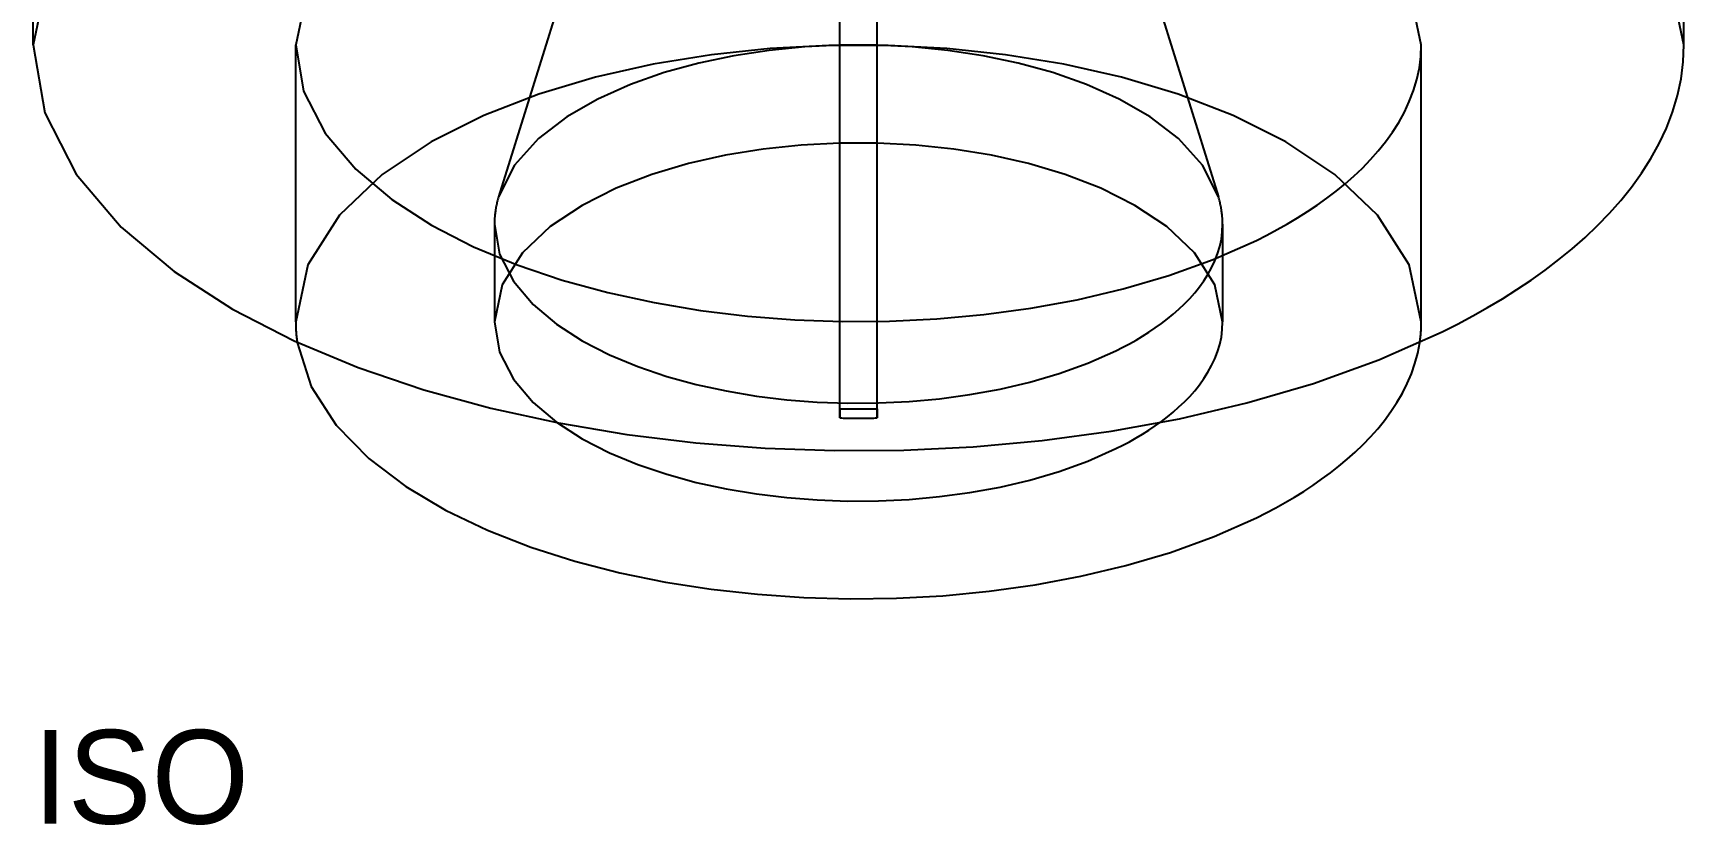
# Model space of a CAD drawing. Header units: millimetres. Extents: x 0 to 270, y -45 to 92.
# Drawn here: x 65 to 109, y 42.32 to 63.45 of the extents above; entities that cross this region are included whole.
import ezdxf

# ---------------------------------------------------------------- set-up
doc = ezdxf.new("R2010")
doc.units = ezdxf.units.MM
doc.layers.add('ISO_HIDDEN', color=8, linetype='CONTINUOUS')
doc.layers.add('ISO_VISIBLE', color=7, linetype='Continuous')

msp = doc.modelspace()

# ---------------------------------------------------------------- linework, layer by layer
at = {"layer": 'ISO_HIDDEN'}
for points in [[(109, 63.137), (108.524, 65.379), (107.293, 67.321), (105.621, 68.906), (103.704, 70.186), (101.643, 71.221), (99.491, 72.054), (97.28, 72.714), (95.03, 73.222), (92.753, 73.592), (90.458, 73.835), (88.154, 73.954), (85.846, 73.954), (83.542, 73.835), (81.247, 73.592), (78.97, 73.222), (76.72, 72.714), (74.509, 72.054), (72.357, 71.221), (70.296, 70.186), (68.379, 68.906), (66.707, 67.321), (65.476, 65.379), (65, 63.137)], [(102, 63.137), (101.675, 64.666), (100.836, 65.99), (99.696, 67.07), (98.389, 67.943), (96.984, 68.649), (95.517, 69.217), (94.009, 69.667), (92.475, 70.013), (90.922, 70.266), (89.358, 70.431), (87.787, 70.513), (86.213, 70.513), (84.642, 70.431), (83.078, 70.266), (81.525, 70.013), (79.991, 69.667), (78.483, 69.217), (77.016, 68.649), (75.611, 67.943), (74.304, 67.07), (73.164, 65.99), (72.325, 64.666), (72, 63.137)], [(86.5, 53.422), (86.5, 68.962)], [(87.5, 53.422), (87.5, 68.962)], [(80.152, 67.892), (77.408, 59.074)], [(93.848, 67.892), (96.592, 59.074)], [(72, 63.137), (72.212, 61.9), (72.784, 60.78), (73.599, 59.82), (74.563, 59.008), (75.622, 58.325), (76.743, 57.748), (77.907, 57.263), (79.101, 56.859), (80.318, 56.525), (81.55, 56.256), (82.793, 56.048), (84.045, 55.896), (85.303, 55.799), (86.563, 55.755), (87.824, 55.763), (89.084, 55.823), (90.34, 55.937), (91.59, 56.106), (92.83, 56.332), (94.058, 56.62), (95.268, 56.975), (96.454, 57.403), (97.607, 57.915)], [(72, 55.739), (72, 63.137)], [(102, 55.739), (101.675, 57.267), (100.836, 58.591), (99.696, 59.672), (98.389, 60.545), (96.984, 61.251), (95.517, 61.818), (94.009, 62.268), (92.475, 62.615), (90.922, 62.867), (89.358, 63.033), (87.787, 63.114), (86.213, 63.114), (84.642, 63.033), (83.078, 62.867), (81.525, 62.615), (79.991, 62.268), (78.483, 61.818), (77.016, 61.251), (75.611, 60.545), (74.304, 59.672), (73.164, 58.591), (72.325, 57.267), (72, 55.739)], [(96.592, 59.074), (96.164, 59.922), (95.528, 60.63), (94.772, 61.211), (93.946, 61.687), (93.075, 62.076), (92.176, 62.392), (91.256, 62.644), (90.322, 62.839), (89.379, 62.982), (88.43, 63.076), (87.477, 63.122), (86.523, 63.122), (85.57, 63.076), (84.621, 62.982), (83.678, 62.839), (82.744, 62.644), (81.824, 62.392), (80.925, 62.076), (80.054, 61.687), (79.228, 61.211), (78.472, 60.63), (77.836, 59.922), (77.408, 59.074)], [(97.607, 57.915), (97.885, 58.056), (98.161, 58.203), (98.433, 58.356), (98.701, 58.516), (98.964, 58.683), (99.224, 58.857), (99.478, 59.038), (99.726, 59.227), (99.967, 59.425), (100.202, 59.631), (100.428, 59.846), (100.645, 60.07), (100.852, 60.304), (101.048, 60.547), (101.23, 60.801), (101.397, 61.064), (101.548, 61.338), (101.68, 61.62), (101.792, 61.912), (101.882, 62.211), (101.947, 62.516), (101.987, 62.825), (102, 63.137)], [(102, 55.739), (102, 63.137)], [(96.704, 55.739), (96.494, 56.728), (95.951, 57.584), (95.214, 58.283), (94.368, 58.848), (93.459, 59.305), (92.51, 59.672), (91.535, 59.963), (90.542, 60.187), (89.537, 60.351), (88.525, 60.458), (87.509, 60.51), (86.491, 60.51), (85.475, 60.458), (84.463, 60.351), (83.458, 60.187), (82.465, 59.963), (81.49, 59.672), (80.541, 59.305), (79.632, 58.848), (78.786, 58.283), (78.049, 57.584), (77.506, 56.728), (77.296, 55.739)], [(77.408, 59.074), (77.398, 59.043), (77.389, 59.013), (77.381, 58.982), (77.373, 58.951), (77.365, 58.92), (77.358, 58.889), (77.351, 58.858), (77.344, 58.826), (77.338, 58.795), (77.332, 58.763), (77.327, 58.732), (77.322, 58.7), (77.317, 58.669), (77.313, 58.637), (77.31, 58.605), (77.306, 58.573), (77.304, 58.542), (77.301, 58.51), (77.299, 58.478), (77.298, 58.446), (77.297, 58.414), (77.296, 58.382), (77.296, 58.35)], [(96.704, 58.35), (96.704, 58.382), (96.703, 58.414), (96.702, 58.446), (96.701, 58.478), (96.699, 58.51), (96.696, 58.542), (96.694, 58.573), (96.69, 58.605), (96.687, 58.637), (96.683, 58.669), (96.678, 58.7), (96.673, 58.732), (96.668, 58.763), (96.662, 58.795), (96.656, 58.826), (96.649, 58.858), (96.642, 58.889), (96.635, 58.92), (96.627, 58.951), (96.619, 58.982), (96.611, 59.013), (96.602, 59.043), (96.592, 59.074)], [(77.296, 58.35), (77.433, 57.55), (77.803, 56.825), (78.33, 56.204), (78.954, 55.679), (79.639, 55.237), (80.364, 54.864), (81.117, 54.55), (81.89, 54.288), (82.677, 54.072), (83.474, 53.899), (84.279, 53.764), (85.089, 53.666), (85.902, 53.603), (86.717, 53.574), (87.533, 53.579), (88.348, 53.618), (89.161, 53.692), (89.969, 53.801), (90.772, 53.948), (91.566, 54.134), (92.349, 54.363), (93.116, 54.64), (93.862, 54.971)], [(77.296, 58.35), (77.296, 55.739)], [(93.862, 54.971), (94.042, 55.063), (94.22, 55.158), (94.396, 55.257), (94.57, 55.36), (94.74, 55.468), (94.908, 55.581), (95.072, 55.698), (95.233, 55.821), (95.389, 55.948), (95.541, 56.082), (95.687, 56.221), (95.828, 56.366), (95.962, 56.517), (96.088, 56.675), (96.206, 56.839), (96.314, 57.009), (96.412, 57.186), (96.497, 57.369), (96.57, 57.557), (96.628, 57.751), (96.67, 57.948), (96.696, 58.148), (96.704, 58.35)], [(96.704, 58.35), (96.704, 55.739)], [(72, 55.739), (72, 55.715), (72, 55.691), (72.001, 55.668), (72.001, 55.644), (72.002, 55.62), (72.003, 55.596), (72.004, 55.573), (72.005, 55.549), (72.006, 55.525), (72.008, 55.502), (72.009, 55.478), (72.011, 55.454), (72.013, 55.43), (72.015, 55.407), (72.017, 55.383), (72.02, 55.36), (72.022, 55.336), (72.025, 55.312), (72.028, 55.289), (72.031, 55.265), (72.034, 55.242), (72.037, 55.218), (72.041, 55.195)], [(77.296, 55.739), (77.433, 54.938), (77.803, 54.214), (78.33, 53.593), (78.954, 53.068), (79.639, 52.625), (80.364, 52.252), (81.117, 51.939), (81.89, 51.677), (82.677, 51.461), (83.474, 51.287), (84.279, 51.153), (85.089, 51.054), (85.902, 50.991), (86.717, 50.963), (87.533, 50.968), (88.348, 51.007), (89.161, 51.081), (89.969, 51.19), (90.772, 51.336), (91.566, 51.523), (92.349, 51.752), (93.116, 52.029), (93.862, 52.36)], [(93.862, 52.36), (94.042, 52.451), (94.22, 52.546), (94.396, 52.646), (94.57, 52.749), (94.74, 52.857), (94.908, 52.97), (95.072, 53.087), (95.233, 53.209), (95.389, 53.337), (95.541, 53.471), (95.687, 53.61), (95.828, 53.755), (95.962, 53.906), (96.088, 54.063), (96.206, 54.227), (96.314, 54.398), (96.412, 54.575), (96.497, 54.758), (96.57, 54.946), (96.628, 55.139), (96.67, 55.337), (96.696, 55.537), (96.704, 55.739)], [(101.959, 55.195), (101.963, 55.218), (101.966, 55.242), (101.969, 55.265), (101.972, 55.289), (101.975, 55.312), (101.978, 55.336), (101.98, 55.36), (101.983, 55.383), (101.985, 55.407), (101.987, 55.43), (101.989, 55.454), (101.991, 55.478), (101.992, 55.502), (101.994, 55.525), (101.995, 55.549), (101.996, 55.573), (101.997, 55.596), (101.998, 55.62), (101.999, 55.644), (101.999, 55.668), (102, 55.691), (102, 55.715), (102, 55.739)], [(86.5, 53.422), (86.5, 53.178)], [(87.5, 53.422), (87.5, 53.178)]]:
    msp.add_lwpolyline(points, dxfattribs=at)
at = {"layer": 'ISO_VISIBLE'}
for points in [[(86.5, 53.178), (86.5, 68.718)], [(87.5, 53.178), (87.5, 68.718)], [(65, 63.137), (65, 64.008)], [(109, 63.137), (109, 64.008)], [(65, 63.137), (65.311, 61.322), (66.15, 59.68), (67.345, 58.271), (68.759, 57.082), (70.312, 56.079), (71.957, 55.233), (73.664, 54.522), (75.415, 53.929), (77.199, 53.439), (79.006, 53.045), (80.83, 52.74), (82.667, 52.517), (84.511, 52.375), (86.359, 52.31), (88.209, 52.321), (90.056, 52.41), (91.898, 52.577), (93.731, 52.825), (95.551, 53.157), (97.352, 53.579), (99.127, 54.099), (100.866, 54.727), (102.556, 55.478)], [(102.556, 55.478), (102.965, 55.684), (103.369, 55.9), (103.768, 56.125), (104.161, 56.359), (104.548, 56.604), (104.928, 56.859), (105.3, 57.125), (105.664, 57.403), (106.019, 57.693), (106.363, 57.995), (106.695, 58.31), (107.013, 58.639), (107.317, 58.982), (107.603, 59.339), (107.87, 59.711), (108.116, 60.097), (108.337, 60.498), (108.531, 60.912), (108.695, 61.34), (108.826, 61.778), (108.922, 62.226), (108.98, 62.68), (109, 63.137)], [(72.041, 55.195), (72.412, 54.019), (73.083, 52.983), (73.948, 52.099), (74.933, 51.352), (75.996, 50.72), (77.112, 50.185), (78.264, 49.735), (79.443, 49.359), (80.641, 49.05), (81.853, 48.802), (83.076, 48.611), (84.306, 48.474), (85.54, 48.388), (86.777, 48.354), (88.014, 48.37), (89.25, 48.437), (90.481, 48.555), (91.707, 48.726), (92.923, 48.954), (94.127, 49.24), (95.313, 49.591), (96.476, 50.014), (97.607, 50.517)], [(97.607, 50.517), (97.864, 50.646), (98.119, 50.782), (98.371, 50.922), (98.619, 51.068), (98.865, 51.22), (99.106, 51.378), (99.343, 51.542), (99.575, 51.713), (99.803, 51.891), (100.024, 52.075), (100.239, 52.267), (100.448, 52.467), (100.648, 52.674), (100.839, 52.89), (101.021, 53.114), (101.191, 53.347), (101.35, 53.588), (101.494, 53.837), (101.624, 54.095), (101.736, 54.36), (101.831, 54.633), (101.906, 54.911), (101.959, 55.195)], [(86.5, 53.422), (87.5, 53.422)], [(86.5, 53.178), (86.543, 53.178), (86.587, 53.177), (86.63, 53.177), (86.674, 53.177), (86.717, 53.176), (86.761, 53.176), (86.804, 53.176), (86.848, 53.176), (86.891, 53.176), (86.935, 53.176), (86.978, 53.176), (87.022, 53.176), (87.065, 53.176), (87.109, 53.176), (87.152, 53.176), (87.196, 53.176), (87.239, 53.176), (87.283, 53.176), (87.326, 53.177), (87.37, 53.177), (87.413, 53.177), (87.457, 53.178), (87.5, 53.178)]]:
    msp.add_lwpolyline(points, dxfattribs=at)

# ---------------------------------------------------------------- texts
msp.add_text('ISO', height=2.5, dxfattribs=at).set_placement((65, 42.354))

doc.saveas('drawing.dxf')
